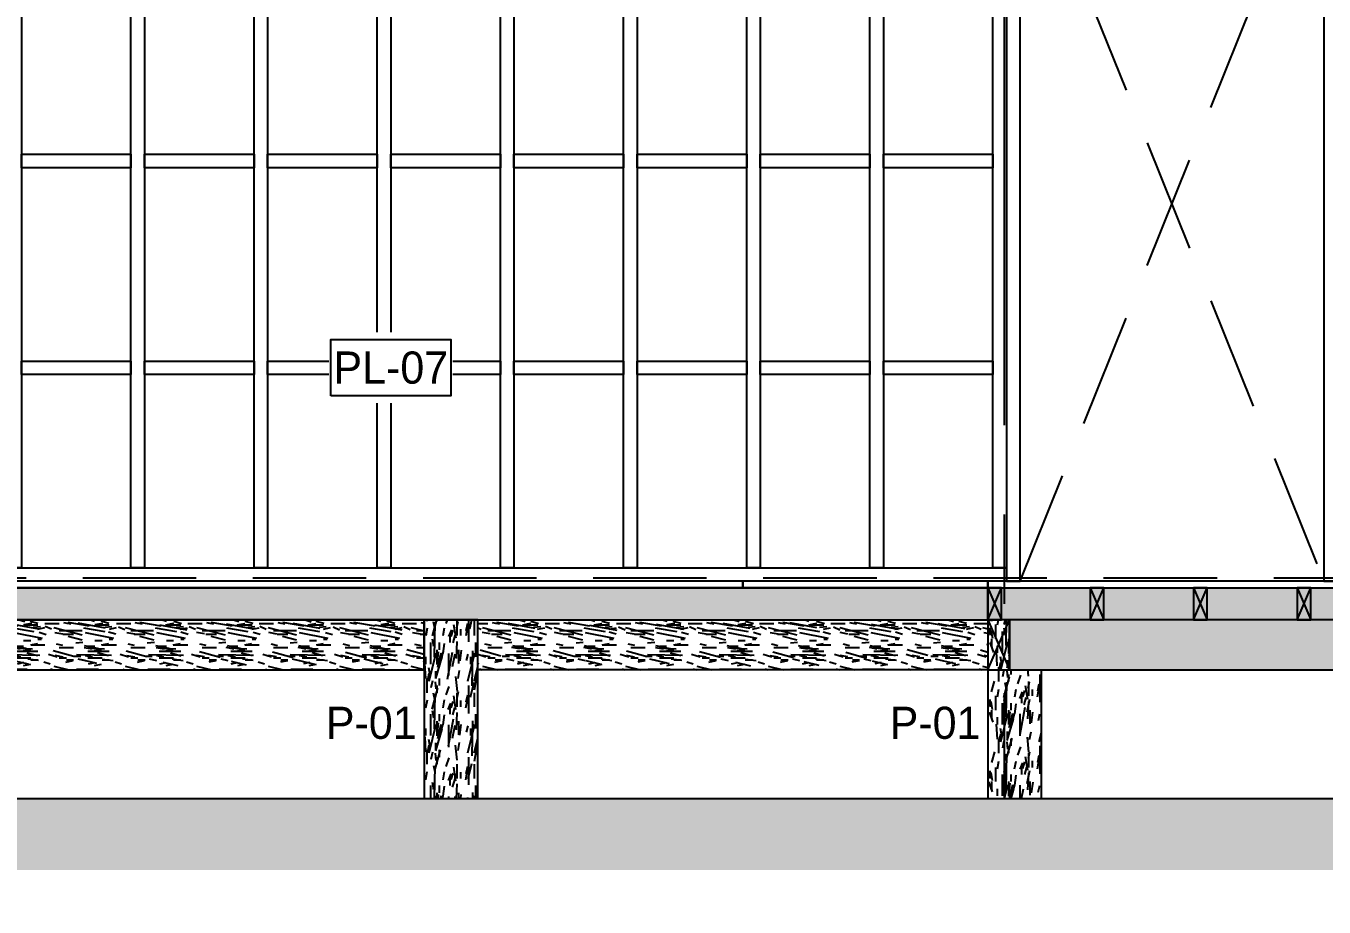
# Model space of a CAD drawing. Header units: millimetres. Extents: x 19438 to 19711, y 4351 to 4752.
# Drawn here: x 19474.129 to 19477.763, y 4488.792 to 4491.257 of the extents above; entities that cross this region are included whole.
import ezdxf

# ---------------------------------------------------------------- set-up
doc = ezdxf.new("R2010")
doc.units = ezdxf.units.MM
doc.set_wipeout_variables(frame=1)
doc.linetypes.add('CENTER', pattern=[2, 1.25, -0.25, 0.25, -0.25])
doc.linetypes.add('HIDDEN2', pattern=[4.7625, 3.175, -1.5875])
for name, color, linetype in [('cotas', 1, 'Continuous'), ('cotas @ 500', 1, 'Continuous'), ('EJES', 2, 'CENTER'), ('NIVELES', 2, 'Continuous'), ('PANELES PARED', 2, 'Continuous'), ('PILOTES', 2, 'Continuous'), ('PROYECCION PANEL', 6, 'Continuous'), ('TEXTO', 2, 'Continuous'), ('TEXTO @ 0.5', 2, 'Continuous'), ('VIGAS DE PISO', 2, 'Continuous')]:
    doc.layers.add(name, color=color, linetype=linetype)
doc.styles.add('century gothic', font='GOTHIC.TTF')
doc.dimstyles.new('ANOTATIVE 100 SMCONSTRUCCIONES', dxfattribs={"dimscale": 0, "dimtxt": 0.18, "dimasz": 0.15, "dimexe": 0.18, "dimexo": 0.09, "dimgap": 0.1, "dimtad": 1, "dimzin": 0, "dimdsep": 46, "dimtxsty": 'century gothic', "dimblk1": 'FLECHA1', "dimblk2": 'FLECHA1', "dimsah": 1, "dimcen": 0.18, "dimdle": 0.075, "dimclrd": 1, "dimclre": 1, "dimclrt": 2, "dimaunit": 1, "dimadec": 0, "dimazin": 0, "dimtfac": 0.75, "dimtix": 1, "dimtmove": 2, "dimatfit": 3, "dimfxl": 0.09, "dimtvp": 1.5, "dimtfill": 1, "dimtolj": 1, "dimtzin": 0, "dimarcsym": 0})
pattern_1 = [(0, (0.142, -14.87515), (0, 0.2), [0.04, -0.16]), (8.9726, (0.144, -14.983153), (1.200000005876, 0.199999525118), [0.0384708, -3.8086058]), (5.7105, (0.142, -14.971153), (1.800000034755, 0.19999710144), [0.0401996, -1.9697752]), (344.5779, (0.142, -14.9111526), (2.1999999038893, -0.5999974677634), [0.0601664, -5.9564754]), (353.6599, (0.146, -14.845153), (0.200000063208, 4.086e-07), [0.0362216, -1.7748552]), (345.0686, (0.152, -14.959153), (0.799999998317, -0.199999673879), [0.0310484, -3.0737864]), (348.6901, (0.082, -14.843153), (0.2000000583, 7.413e-08), [0.0815844, -0.9382194]), (5.7105, (0.144, -15.001153), (1.800000034755, 0.19999710144), [0.0200998, -1.989875]), (0, (0.142, -14.91715), (0, 0.2), [0.02, -0.18]), (0, (0.102, -14.89315), (0, 0.2), [0.06, -0.14]), (11.3099, (0.142, -14.863153), (0.79999995433, 0.19999948721), [0.020396, -0.9994078]), (2.7263, (0.122, -14.937153), (4.0000000589947, 0.1999992035454), [0.0420476, -4.1627116]), (352.4054, (0.132, -14.943153), (1.599999971597, -0.19999873671), [0.0302654, -2.9962834]), (0, (0.122, -15.01915), (0, 0.2), [0.04, -0.16]), (358.8309, (0.102, -15.0291526), (0.2000000366479, 1.5360345e-07), [0.0980204, -9.70402]), (0, (0.102, -14.87915), (0, 0.2), [0.02, -0.18]), (0, (0.122, -14.86315), (0, 0.2), [0.02, -0.18]), (0, (0.032, -14.84515), (0, 0.2), [0.03, -0.17]), (350.5377, (0.086, -14.835153), (0.200000015444, 7.752e-08), [0.0608276, -1.1557248]), (0, (0.022, -14.83515), (0, 0.2), [0.04, -0.16]), (0, (0, -15.01515), (0, 0.2), [0.022, -0.178]), (0, (0.102, -15.00515), (0, 0.2), [0.02, -0.18]), (0, (0, -14.99915), (0, 0.2), [0.042, -0.158]), (5.4403, (0.102, -14.987153), (1.9999999402303, 0.199998956714), [0.04219, -4.1768144]), (0, (0.104, -14.97115), (0, 0.2), [0.038, -0.162]), (0, (0, -14.96715), (0, 0.2), [0.022, -0.178]), (358.8309, (0.024, -14.9351526), (0.2000000366479, 1.5360345e-07), [0.0980204, -9.70402]), (0, (0.042, -14.91715), (0, 0.2), [0.02, -0.18]), (0, (0.022, -14.91115), (0, 0.2), [0.02, -0.18]), (0, (0.102, -14.91115), (0, 0.2), [0.04, -0.16]), (0, (0.062, -14.90715), (0, 0.2), [0.02, -0.18]), (0, (0.022, -14.88315), (0, 0.2), [0.04, -0.16]), (19.6538, (0.076, -14.967153), (2.200000050424, 0.79999891494), [0.0297322, -2.9434812]), (11.3099, (0.042, -14.911153), (0.79999995433, 0.19999948721), [0.020396, -0.9994078]), (11.3099, (0.122, -14.921153), (0.79999995433, 0.19999948721), [0.020396, -0.9994078]), (5.7105, (0.062, -14.845153), (1.800000034755, 0.19999710144), [0.0200998, -1.989875]), (349.6952, (0, -14.831153), (1.199999995396, -0.19999893933), [0.0223606, -2.213707]), (348.6901, (0.022, -15.015153), (0.2000000583, 7.413e-08), [0.020396, -0.9994078]), (90, (0.042, -15.01915), (-0.2, 1e-17), [0, -0.2]), (346.6076, (0, -14.907153), (3.400000044994, -0.7999939065965), [0.043174, -4.2742308]), (11.3099, (0.122, -14.879153), (0.79999995433, 0.19999948721), [0.020396, -0.9994078]), (10.3048, (0.122, -15.005153), (0.999999957606, 0.199999208868), [0.0223606, -2.213707]), (348.6901, (0.062, -14.917153), (0.2000000583, 7.413e-08), [0.020396, -0.9994078]), (348.6901, (0.082, -14.907153), (0.2000000583, 7.413e-08), [0.020396, -0.9994078]), (341.5651, (0, -14.92715), (0.19999995825, 2.3367e-07), [0.0252982, -0.6071572]), (345.9638, (0.022, -14.859153), (0.19999992115, 2.4875e-07), [0.0824622, -0.7421588]), (343.3008, (0.062, -14.845153), (1.399999991533, -0.39999874641), [0.0626418, -2.025419]), (0, (0.062, -14.83515), (0, 0.2), [0.024, -0.176]), (345.9638, (0.042, -14.999153), (0.19999992115, 2.4875e-07), [0.0824622, -0.7421588]), (345.9638, (0.022, -14.985153), (0.19999992115, 2.4875e-07), [0.0824622, -0.7421588]), (345.9638, (0.022, -14.967153), (0.19999992115, 2.4875e-07), [0.0824622, -0.7421588]), (349.6952, (0, -14.879153), (1.199999995396, -0.19999893933), [0.0223606, -2.213707]), (345.9638, (0.062, -14.883153), (0.19999992115, 2.4875e-07), [0.041231, -0.78339]), (349.6952, (0, -14.943153), (1.199999995396, -0.19999893933), [0.0223606, -2.213707]), (357.6141, (0.104, -14.957153), (0.199999989185, 2.452822e-07), [0.0480416, -4.756123]), (349.6952, (0.082, -14.921153), (1.199999995396, -0.19999893933), [0.0223606, -2.213707]), (12.5288, (0.104, -14.925153), (0.800000095695, 0.199999860747), [0.018439, -1.8254698]), (349.5626, (0, -14.9531526), (2.199999936494, -0.3999970687047), [0.0772788, -7.650591]), (351.8699, (0.076, -14.967153), (0.199999892184, -4.835e-08), [0.0282842, -1.3859292]), (4.7636, (0.022, -14.947153), (2.199999989955, 0.199998289923), [0.0481664, -2.3601524]), (0, (0.07, -14.94315), (0, 0.2), [0.062, -0.138]), (344.7449, (0, -14.853153), (0.799999942428, -0.199999664289), [0.0228036, -2.2575472]), (350.5377, (0.042, -15.019153), (0.200000015444, 7.752e-08), [0.0608276, -1.1557248]), (340.0169, (0, -14.977153), (0.599999976081, -0.19999986488), [0.0234094, -2.3175304]), (0, (0.162, -14.85915), (0, 0.2), [0.01, -0.19]), (0, (0.162, -14.94715), (0, 0.2), [0.02, -0.18]), (11.3099, (0.162, -15.019153), (0.79999995433, 0.19999948721), [0.020396, -0.9994078]), (0, (0.164, -14.99915), (0, 0.2), [0.036, -0.164]), (343.3008, (0.162, -14.893153), (1.399999991533, -0.39999874641), [0.0208806, -2.0671802]), (348.0207, (0.164, -14.9351526), (3.7999999222511, -0.8002195416064), [0.0368014, -6.7101288]), (90, (0.162, -15.01915), (-0.2, 1e-17), [0, -0.2]), (0, (0.182, -15.01515), (0, 0.2), [0.018, -0.182]), (0, (0.182, -14.97715), (0, 0.2), [0.018, -0.182]), (0, (0.182, -14.96715), (0, 0.2), [0.018, -0.182]), (336.0376, (0.182, -14.899153), (1.400000005486, -0.599997330343), [0.0196978, -1.9500724]), (348.5163, (0.182, -14.8751526), (0.99999999677376, -0.2000310941214), [0.0183676, -13.043105]), (341.5651, (0.182, -14.94715), (0.19999995825, 2.3367e-07), [0.0189736, -0.6134816]), (347.4712, (0.182, -14.849153), (1.000000064082, -0.19999992061), [0.018439, -1.8254698])]

# ---------------------------------------------------------------- blocks, each defined once
blk = doc.blocks.new('FLECHA1')
at = {"color": 4}
blk.add_line((-0.246176, -0.248081), (0.248081, 0.25), dxfattribs=at)
at = {"color": 1}
blk.add_line((-1, 0), (0.496162, 0), dxfattribs=at)
blk = doc.blocks.new('*D405')
at = {"layer": 'cotas', "color": 1, "lineweight": -2, "transparency": 16777216}
for p, q in [((19614.326, 4625.8448), (19614.326, 4700.8448)), ((19570.9836, 4550.8448), (19524.326, 4550.8448)), ((19614.326, 4548.4298), (19614.326, 4550.8448)), ((19570.5339, 4548.4298), (19524.326, 4548.4298)), ((19614.326, 4473.4298), (19614.326, 4398.4298))]:
    blk.add_line(p, q, dxfattribs=at)
at = {"layer": 'Defpoints', "color": 0, "transparency": 16777216}
for p in [(19614.326, 4550.8448), (19615.9836, 4550.8448), (19615.5339, 4548.4298)]:
    blk.add_point(p, dxfattribs=at)
at = {"layer": 'cotas', "color": 1, "lineweight": -2, "transparency": 16777216, "xscale": 75, "yscale": 75, "zscale": 75}
for p, rotation in [((19614.326, 4550.8448), 270), ((19614.326, 4548.4298), 90)]:
    blk.add_blockref('FLECHA1', p, dxfattribs=dict(at, rotation=rotation))
at = {"layer": 'cotas', "color": 2, "transparency": 16777216, "insert": (19517.3376, 4549.6373), "char_height": 90, "attachment_point": 5, "rotation": 90, "style": 'century gothic', "bg_fill": 3, "box_fill_scale": 1.1, "bg_fill_color": 256, "bg_fill_true_color": 13158600, "bg_fill_transparency": 0}
blk.add_mtext('\\A1;2.42', dxfattribs=at)
blk = doc.blocks.new('PP17')
at = {"layer": 'PANELES PARED', "color": 8, "linetype": 'HIDDEN2', "ltscale": 0.1}
for p, q in [((19433.3208, 4512.8793), (19432.4708, 4513.0933)), ((19433.3208, 4513.0933), (19432.4708, 4512.8793)), ((19432.4708, 4512.8413), (19433.3208, 4510.7313)), ((19432.4708, 4510.7313), (19433.3208, 4512.8413))]:
    blk.add_line(p, q, dxfattribs=at)
at = {"layer": 'PANELES PARED'}
for points in [[(19432.4328, 4513.1313), (19432.4328, 4513.0933), (19433.3588, 4513.0933), (19433.3588, 4513.1313)], [(19432.4708, 4513.0933), (19432.4328, 4513.0933), (19432.4328, 4510.7313), (19432.4708, 4510.7313)], [(19433.3588, 4513.0933), (19433.3208, 4513.0933), (19433.3208, 4510.7313), (19433.3588, 4510.7313)], [(19432.4708, 4512.8793), (19432.4708, 4512.8413), (19433.3208, 4512.8413), (19433.3208, 4512.8793)]]:
    blk.add_lwpolyline(points, close=True, dxfattribs=at)
blk = doc.blocks.new('P01')
h = blk.add_hatch()
h.set_pattern_fill('MADERA_03', color=250, scale=0.2, angle=90, pattern_type=2)
h.set_pattern_definition([(90, (-0.156, 0.142), (-0.2, 1e-17), [0.04, -0.16]), (98.9726, (-0.048, 0.144), (-0.199999525118, 1.200000005876), [0.0384708, -3.8086058]), (95.7105, (-0.06, 0.142), (-0.19999710144, 1.800000034755), [0.0401996, -1.9697752]), (74.5779, (-0.12, 0.142), (0.5999974677634, 2.1999999038893), [0.0601664, -5.9564754]), (83.6599, (-0.186, 0.146), (-4.086e-07, 0.200000063208), [0.0362216, -1.7748552]), (75.0686, (-0.072, 0.152), (0.199999673879, 0.799999998317), [0.0310484, -3.0737864]), (78.6901, (-0.188, 0.082), (-7.413e-08, 0.2000000583), [0.0815844, -0.9382194]), (95.7105, (-0.03, 0.144), (-0.19999710144, 1.800000034755), [0.0200998, -1.989875]), (90, (-0.114, 0.142), (-0.2, 1e-17), [0.02, -0.18]), (90, (-0.138, 0.102), (-0.2, 1e-17), [0.06, -0.14]), (101.3099, (-0.168, 0.142), (-0.19999948721, 0.79999995433), [0.020396, -0.9994078]), (92.7263, (-0.094, 0.122), (-0.1999992035454, 4.0000000589947), [0.0420476, -4.1627116]), (82.4054, (-0.088, 0.132), (0.19999873671, 1.599999971597), [0.0302654, -2.9962834]), (90, (-0.012, 0.122), (-0.2, 1e-17), [0.04, -0.16]), (88.8309, (-0.002, 0.102), (-1.5360345e-07, 0.2000000366479), [0.0980204, -9.70402]), (90, (-0.152, 0.102), (-0.2, 1e-17), [0.02, -0.18]), (90, (-0.168, 0.122), (-0.2, 1e-17), [0.02, -0.18]), (90, (-0.186, 0.032), (-0.2, 1e-17), [0.03, -0.17]), (80.5377, (-0.196, 0.086), (-7.752e-08, 0.200000015444), [0.0608276, -1.1557248]), (90, (-0.196, 0.022), (-0.2, 1e-17), [0.04, -0.16]), (90, (-0.016, 1e-18), (-0.2, 1e-17), [0.022, -0.178]), (90, (-0.026, 0.102), (-0.2, 1e-17), [0.02, -0.18]), (90, (-0.032, 2e-18), (-0.2, 1e-17), [0.042, -0.158]), (95.4403, (-0.044, 0.102), (-0.199998956714, 1.9999999402303), [0.04219, -4.1768144]), (90, (-0.06, 0.104), (-0.2, 1e-17), [0.038, -0.162]), (90, (-0.064, 4e-18), (-0.2, 1e-17), [0.022, -0.178]), (88.8309, (-0.096, 0.024), (-1.5360345e-07, 0.2000000366479), [0.0980204, -9.70402]), (90, (-0.114, 0.042), (-0.2, 1e-17), [0.02, -0.18]), (90, (-0.12, 0.022), (-0.2, 1e-17), [0.02, -0.18]), (90, (-0.12, 0.102), (-0.2, 1e-17), [0.04, -0.16]), (90, (-0.124, 0.062), (-0.2, 1e-17), [0.02, -0.18]), (90, (-0.148, 0.022), (-0.2, 1e-17), [0.04, -0.16]), (109.6538, (-0.064, 0.076), (-0.79999891494, 2.200000050424), [0.0297322, -2.9434812]), (101.3099, (-0.12, 0.042), (-0.19999948721, 0.79999995433), [0.020396, -0.9994078]), (101.3099, (-0.11, 0.122), (-0.19999948721, 0.79999995433), [0.020396, -0.9994078]), (95.7105, (-0.186, 0.062), (-0.19999710144, 1.800000034755), [0.0200998, -1.989875]), (79.6952, (-0.2, 1e-17), (0.19999893933, 1.199999995396), [0.0223606, -2.213707]), (78.6901, (-0.016, 0.022), (-7.413e-08, 0.2000000583), [0.020396, -0.9994078]), (180, (-0.012, 0.042), (-2e-17, -0.2), [0, -0.2]), (76.6076, (-0.124, 8e-18), (0.7999939065965, 3.400000044994), [0.043174, -4.2742308]), (101.3099, (-0.152, 0.122), (-0.19999948721, 0.79999995433), [0.020396, -0.9994078]), (100.3048, (-0.026, 0.122), (-0.199999208868, 0.999999957606), [0.0223606, -2.213707]), (78.6901, (-0.114, 0.062), (-7.413e-08, 0.2000000583), [0.020396, -0.9994078]), (78.6901, (-0.124, 0.082), (-7.413e-08, 0.2000000583), [0.020396, -0.9994078]), (71.5651, (-0.104, 6e-18), (-2.3367e-07, 0.19999995825), [0.0252982, -0.6071572]), (75.9638, (-0.172, 0.022), (-2.4875e-07, 0.19999992115), [0.0824622, -0.7421588]), (73.3008, (-0.186, 0.062), (0.39999874641, 1.399999991533), [0.0626418, -2.025419]), (90, (-0.196, 0.062), (-0.2, 1e-17), [0.024, -0.176]), (75.9638, (-0.032, 0.042), (-2.4875e-07, 0.19999992115), [0.0824622, -0.7421588]), (75.9638, (-0.046, 0.022), (-2.4875e-07, 0.19999992115), [0.0824622, -0.7421588]), (75.9638, (-0.064, 0.022), (-2.4875e-07, 0.19999992115), [0.0824622, -0.7421588]), (79.6952, (-0.152, 9e-18), (0.19999893933, 1.199999995396), [0.0223606, -2.213707]), (75.9638, (-0.148, 0.062), (-2.4875e-07, 0.19999992115), [0.041231, -0.78339]), (79.6952, (-0.088, 5e-18), (0.19999893933, 1.199999995396), [0.0223606, -2.213707]), (87.6141, (-0.074, 0.104), (-2.452822e-07, 0.199999989185), [0.0480416, -4.756123]), (79.6952, (-0.11, 0.082), (0.19999893933, 1.199999995396), [0.0223606, -2.213707]), (102.5288, (-0.106, 0.104), (-0.199999860747, 0.800000095695), [0.018439, -1.8254698]), (79.5626, (-0.078, 5e-18), (0.3999970687047, 2.199999936494), [0.0772788, -7.650591]), (81.8699, (-0.064, 0.076), (4.835e-08, 0.199999892184), [0.0282842, -1.3859292]), (94.7636, (-0.084, 0.022), (-0.199998289923, 2.199999989955), [0.0481664, -2.3601524]), (90, (-0.088, 0.07), (-0.2, 1e-17), [0.062, -0.138]), (74.7449, (-0.178, 1e-17), (0.199999664289, 0.799999942428), [0.0228036, -2.2575472]), (80.5377, (-0.012, 0.042), (-7.752e-08, 0.200000015444), [0.0608276, -1.1557248]), (70.0169, (-0.054, 3e-18), (0.19999986488, 0.599999976081), [0.0234094, -2.3175304]), (90, (-0.172, 0.162), (-0.2, 1e-17), [0.01, -0.19]), (90, (-0.084, 0.162), (-0.2, 1e-17), [0.02, -0.18]), (101.3099, (-0.012, 0.162), (-0.19999948721, 0.79999995433), [0.020396, -0.9994078]), (90, (-0.032, 0.164), (-0.2, 1e-17), [0.036, -0.164]), (73.3008, (-0.138, 0.162), (0.39999874641, 1.399999991533), [0.0208806, -2.0671802]), (78.0207, (-0.096, 0.164), (0.8002195416064, 3.7999999222511), [0.0368014, -6.7101288]), (180, (-0.012, 0.162), (-2e-17, -0.2), [0, -0.2]), (90, (-0.016, 0.182), (-0.2, 1e-17), [0.018, -0.182]), (90, (-0.054, 0.182), (-0.2, 1e-17), [0.018, -0.182]), (90, (-0.064, 0.182), (-0.2, 1e-17), [0.018, -0.182]), (66.0376, (-0.132, 0.182), (0.599997330343, 1.400000005486), [0.0196978, -1.9500724]), (78.5163, (-0.156, 0.182), (0.2000310941214, 0.99999999677376), [0.0183676, -13.043105]), (71.5651, (-0.084, 0.182), (-2.3367e-07, 0.19999995825), [0.0189736, -0.6134816]), (77.4712, (-0.182, 0.182), (0.19999992061, 1.000000064082), [0.018439, -1.8254698])])
h.paths.add_polyline_path([(19444.003, 4504.1263), (19444.153, 4504.1263), (19444.153, 4504.6263), (19444.003, 4504.6263)])
blk.add_lwpolyline([(19444.003, 4504.1263), (19444.153, 4504.1263), (19444.153, 4504.6263), (19444.003, 4504.6263)], close=True)
blk = doc.blocks.new('PP7')
at = {"layer": 'PANELES PARED'}
for points in [[(19430.0932, 4526.2975), (19430.0932, 4526.3355), (19426.915, 4526.3355), (19426.915, 4526.2975)], [(19426.915, 4523.9735), (19426.953, 4523.9735), (19426.953, 4526.2975), (19426.915, 4526.2975)], [(19427.2597, 4523.9735), (19427.2977, 4523.9735), (19427.2977, 4526.2975), (19427.2597, 4526.2975)], [(19427.6044, 4523.9735), (19427.6424, 4523.9735), (19427.6424, 4526.2975), (19427.6044, 4526.2975)], [(19427.9491, 4523.9735), (19427.9871, 4523.9735), (19427.9871, 4526.2975), (19427.9491, 4526.2975)], [(19428.2938, 4523.9735), (19428.3318, 4523.9735), (19428.3318, 4526.2975), (19428.2938, 4526.2975)], [(19428.6385, 4523.9735), (19428.6765, 4523.9735), (19428.6765, 4526.2975), (19428.6385, 4526.2975)], [(19428.9832, 4523.9735), (19429.0212, 4523.9735), (19429.0212, 4526.2975), (19428.9832, 4526.2975)], [(19429.3279, 4523.9735), (19429.3659, 4523.9735), (19429.3659, 4526.2975), (19429.3279, 4526.2975)], [(19429.6725, 4523.9735), (19429.7105, 4523.9735), (19429.7105, 4526.2975), (19429.6725, 4526.2975)], [(19430.0172, 4523.9735), (19430.0552, 4523.9735), (19430.0552, 4526.2975), (19430.0172, 4526.2975)], [(19430.0552, 4523.9735), (19430.0932, 4523.9735), (19430.0932, 4526.2975), (19430.0552, 4526.2975)], [(19427.2597, 4525.6948), (19427.2597, 4525.7328), (19426.953, 4525.7328), (19426.953, 4525.6948)], [(19427.6044, 4525.6948), (19427.6044, 4525.7328), (19427.2977, 4525.7328), (19427.2977, 4525.6948)], [(19427.9491, 4525.6948), (19427.9491, 4525.7328), (19427.6424, 4525.7328), (19427.6424, 4525.6948)], [(19428.2938, 4525.6948), (19428.2938, 4525.7328), (19427.9871, 4525.7328), (19427.9871, 4525.6948)], [(19428.6385, 4525.6948), (19428.6385, 4525.7328), (19428.3318, 4525.7328), (19428.3318, 4525.6948)], [(19428.9832, 4525.6948), (19428.9832, 4525.7328), (19428.6765, 4525.7328), (19428.6765, 4525.6948)], [(19429.3279, 4525.6948), (19429.3279, 4525.7328), (19429.0212, 4525.7328), (19429.0212, 4525.6948)], [(19429.6725, 4525.6948), (19429.6725, 4525.7328), (19429.3659, 4525.7328), (19429.3659, 4525.6948)], [(19430.0172, 4525.6948), (19430.0172, 4525.7328), (19429.7105, 4525.7328), (19429.7105, 4525.6948)], [(19427.2597, 4525.0921), (19427.2597, 4525.1301), (19426.953, 4525.1301), (19426.953, 4525.0921)], [(19427.6044, 4525.0921), (19427.6044, 4525.1301), (19427.2977, 4525.1301), (19427.2977, 4525.0921)], [(19427.9491, 4525.0921), (19427.9491, 4525.1301), (19427.6424, 4525.1301), (19427.6424, 4525.0921)], [(19428.2938, 4525.0921), (19428.2938, 4525.1301), (19427.9871, 4525.1301), (19427.9871, 4525.0921)], [(19428.6385, 4525.0921), (19428.6385, 4525.1301), (19428.3318, 4525.1301), (19428.3318, 4525.0921)], [(19428.9832, 4525.0921), (19428.9832, 4525.1301), (19428.6765, 4525.1301), (19428.6765, 4525.0921)], [(19429.3279, 4525.0921), (19429.3279, 4525.1301), (19429.0212, 4525.1301), (19429.0212, 4525.0921)], [(19429.6725, 4525.0921), (19429.6725, 4525.1301), (19429.3659, 4525.1301), (19429.3659, 4525.0921)], [(19430.0172, 4525.0921), (19430.0172, 4525.1301), (19429.7105, 4525.1301), (19429.7105, 4525.0921)], [(19427.2597, 4524.5138), (19427.2597, 4524.5518), (19426.953, 4524.5518), (19426.953, 4524.5138)], [(19427.6044, 4524.5138), (19427.6044, 4524.5518), (19427.2977, 4524.5518), (19427.2977, 4524.5138)], [(19427.9491, 4524.5138), (19427.9491, 4524.5518), (19427.6424, 4524.5518), (19427.6424, 4524.5138)], [(19428.2938, 4524.5138), (19428.2938, 4524.5518), (19427.9871, 4524.5518), (19427.9871, 4524.5138)], [(19428.6385, 4524.5138), (19428.6385, 4524.5518), (19428.3318, 4524.5518), (19428.3318, 4524.5138)], [(19428.9832, 4524.5138), (19428.9832, 4524.5518), (19428.6765, 4524.5518), (19428.6765, 4524.5138)], [(19429.3279, 4524.5138), (19429.3279, 4524.5518), (19429.0212, 4524.5518), (19429.0212, 4524.5138)], [(19429.6725, 4524.5138), (19429.6725, 4524.5518), (19429.3659, 4524.5518), (19429.3659, 4524.5138)], [(19430.0172, 4524.5138), (19430.0172, 4524.5518), (19429.7105, 4524.5518), (19429.7105, 4524.5138)], [(19430.0932, 4523.9355), (19430.0932, 4523.9735), (19426.915, 4523.9735), (19426.915, 4523.9355)]]:
    blk.add_lwpolyline(points, close=True, dxfattribs=at)
blk = doc.blocks.new('*U570')
at = {"layer": 'cotas @ 500'}
dim = blk.add_linear_dim(base=(19614.3260382735, 4550.8448237801), p1=(19615.5338597089, 4548.4298237801), p2=(19615.9836080801, 4550.8448237801), angle=90, dimstyle='ANOTATIVE 100 SMCONSTRUCCIONES', override={"dimscale": 500, "dimtix": 1, "dimtofl": 1, "dimtmove": 1, "dimatfit": 1}, dxfattribs=at)
dim.commit()
dim.dimension.update_dxf_attribs({"geometry": '*D405', "text_midpoint": (19517.3375950376, 4549.6373237801)})

msp = doc.modelspace()

# ---------------------------------------------------------------- block references
at = {"layer": 'cotas'}
msp.add_blockref('*U570', (0, 0), dxfattribs=at)

# ---------------------------------------------------------------- next in the draw order: hatches: boundary and pattern name
h = msp.add_hatch()
h.set_pattern_fill('MADERA_03', color=250, scale=0.2, pattern_type=2)
h.set_pattern_definition(pattern_1)
h.paths.add_polyline_path([(19473.6958, 4489.5951), (19476.822, 4489.5951), (19476.822, 4489.6851), (19473.6958, 4489.6851)])
h = msp.add_hatch()
h.set_pattern_fill('MADERA_03', color=250, scale=0.2, pattern_type=2)
h.set_pattern_definition(pattern_1)
h.paths.add_polyline_path([(19473.8458, 4489.5951), (19473.8458, 4489.4551), (19475.2439, 4489.4551), (19475.2439, 4489.5951)])
h = msp.add_hatch()
h.set_pattern_fill('MADERA_03', color=250, scale=0.2, angle=90, pattern_type=2)
h.set_pattern_definition([(90, (-0.156, -14.88915), (-0.2, 1e-17), [0.04, -0.16]), (98.9726, (-0.048, -14.887153), (-0.199999525118, 1.200000005876), [0.0384708, -3.8086058]), (95.7105, (-0.06, -14.889153), (-0.19999710144, 1.800000034755), [0.0401996, -1.9697752]), (74.5779, (-0.12, -14.8891526), (0.5999974677634, 2.1999999038893), [0.0601664, -5.9564754]), (83.6599, (-0.186, -14.885153), (-4.086e-07, 0.200000063208), [0.0362216, -1.7748552]), (75.0686, (-0.072, -14.879153), (0.199999673879, 0.799999998317), [0.0310484, -3.0737864]), (78.6901, (-0.188, -14.949153), (-7.413e-08, 0.2000000583), [0.0815844, -0.9382194]), (95.7105, (-0.03, -14.887153), (-0.19999710144, 1.800000034755), [0.0200998, -1.989875]), (90, (-0.114, -14.88915), (-0.2, 1e-17), [0.02, -0.18]), (90, (-0.138, -14.92915), (-0.2, 1e-17), [0.06, -0.14]), (101.3099, (-0.168, -14.889153), (-0.19999948721, 0.79999995433), [0.020396, -0.9994078]), (92.7263, (-0.094, -14.909153), (-0.1999992035454, 4.0000000589947), [0.0420476, -4.1627116]), (82.4054, (-0.088, -14.899153), (0.19999873671, 1.599999971597), [0.0302654, -2.9962834]), (90, (-0.012, -14.90915), (-0.2, 1e-17), [0.04, -0.16]), (88.8309, (-0.002, -14.9291526), (-1.5360345e-07, 0.2000000366479), [0.0980204, -9.70402]), (90, (-0.152, -14.92915), (-0.2, 1e-17), [0.02, -0.18]), (90, (-0.168, -14.90915), (-0.2, 1e-17), [0.02, -0.18]), (90, (-0.186, -14.99915), (-0.2, 1e-17), [0.03, -0.17]), (80.5377, (-0.196, -14.945153), (-7.752e-08, 0.200000015444), [0.0608276, -1.1557248]), (90, (-0.196, -15.00915), (-0.2, 1e-17), [0.04, -0.16]), (90, (-0.016, -15.03115), (-0.2, 1e-17), [0.022, -0.178]), (90, (-0.026, -14.92915), (-0.2, 1e-17), [0.02, -0.18]), (90, (-0.032, -15.03115), (-0.2, 1e-17), [0.042, -0.158]), (95.4403, (-0.044, -14.929153), (-0.199998956714, 1.9999999402303), [0.04219, -4.1768144]), (90, (-0.06, -14.92715), (-0.2, 1e-17), [0.038, -0.162]), (90, (-0.064, -15.03115), (-0.2, 1e-17), [0.022, -0.178]), (88.8309, (-0.096, -15.0071526), (-1.5360345e-07, 0.2000000366479), [0.0980204, -9.70402]), (90, (-0.114, -14.98915), (-0.2, 1e-17), [0.02, -0.18]), (90, (-0.12, -15.00915), (-0.2, 1e-17), [0.02, -0.18]), (90, (-0.12, -14.92915), (-0.2, 1e-17), [0.04, -0.16]), (90, (-0.124, -14.96915), (-0.2, 1e-17), [0.02, -0.18]), (90, (-0.148, -15.00915), (-0.2, 1e-17), [0.04, -0.16]), (109.6538, (-0.064, -14.955153), (-0.79999891494, 2.200000050424), [0.0297322, -2.9434812]), (101.3099, (-0.12, -14.989153), (-0.19999948721, 0.79999995433), [0.020396, -0.9994078]), (101.3099, (-0.11, -14.909153), (-0.19999948721, 0.79999995433), [0.020396, -0.9994078]), (95.7105, (-0.186, -14.969153), (-0.19999710144, 1.800000034755), [0.0200998, -1.989875]), (79.6952, (-0.2, -15.031153), (0.19999893933, 1.199999995396), [0.0223606, -2.213707]), (78.6901, (-0.016, -15.009153), (-7.413e-08, 0.2000000583), [0.020396, -0.9994078]), (180, (-0.012, -14.98915), (-2e-17, -0.2), [0, -0.2]), (76.6076, (-0.124, -15.031153), (0.7999939065965, 3.400000044994), [0.043174, -4.2742308]), (101.3099, (-0.152, -14.909153), (-0.19999948721, 0.79999995433), [0.020396, -0.9994078]), (100.3048, (-0.026, -14.909153), (-0.199999208868, 0.999999957606), [0.0223606, -2.213707]), (78.6901, (-0.114, -14.969153), (-7.413e-08, 0.2000000583), [0.020396, -0.9994078]), (78.6901, (-0.124, -14.949153), (-7.413e-08, 0.2000000583), [0.020396, -0.9994078]), (71.5651, (-0.104, -15.03115), (-2.3367e-07, 0.19999995825), [0.0252982, -0.6071572]), (75.9638, (-0.172, -15.009153), (-2.4875e-07, 0.19999992115), [0.0824622, -0.7421588]), (73.3008, (-0.186, -14.969153), (0.39999874641, 1.399999991533), [0.0626418, -2.025419]), (90, (-0.196, -14.96915), (-0.2, 1e-17), [0.024, -0.176]), (75.9638, (-0.032, -14.989153), (-2.4875e-07, 0.19999992115), [0.0824622, -0.7421588]), (75.9638, (-0.046, -15.009153), (-2.4875e-07, 0.19999992115), [0.0824622, -0.7421588]), (75.9638, (-0.064, -15.009153), (-2.4875e-07, 0.19999992115), [0.0824622, -0.7421588]), (79.6952, (-0.152, -15.031153), (0.19999893933, 1.199999995396), [0.0223606, -2.213707]), (75.9638, (-0.148, -14.969153), (-2.4875e-07, 0.19999992115), [0.041231, -0.78339]), (79.6952, (-0.088, -15.031153), (0.19999893933, 1.199999995396), [0.0223606, -2.213707]), (87.6141, (-0.074, -14.927153), (-2.452822e-07, 0.199999989185), [0.0480416, -4.756123]), (79.6952, (-0.11, -14.949153), (0.19999893933, 1.199999995396), [0.0223606, -2.213707]), (102.5288, (-0.106, -14.927153), (-0.199999860747, 0.800000095695), [0.018439, -1.8254698]), (79.5626, (-0.078, -15.0311526), (0.3999970687047, 2.199999936494), [0.0772788, -7.650591]), (81.8699, (-0.064, -14.955153), (4.835e-08, 0.199999892184), [0.0282842, -1.3859292]), (94.7636, (-0.084, -15.009153), (-0.199998289923, 2.199999989955), [0.0481664, -2.3601524]), (90, (-0.088, -14.96115), (-0.2, 1e-17), [0.062, -0.138]), (74.7449, (-0.178, -15.031153), (0.199999664289, 0.799999942428), [0.0228036, -2.2575472]), (80.5377, (-0.012, -14.989153), (-7.752e-08, 0.200000015444), [0.0608276, -1.1557248]), (70.0169, (-0.054, -15.031153), (0.19999986488, 0.599999976081), [0.0234094, -2.3175304]), (90, (-0.172, -14.86915), (-0.2, 1e-17), [0.01, -0.19]), (90, (-0.084, -14.86915), (-0.2, 1e-17), [0.02, -0.18]), (101.3099, (-0.012, -14.869153), (-0.19999948721, 0.79999995433), [0.020396, -0.9994078]), (90, (-0.032, -14.86715), (-0.2, 1e-17), [0.036, -0.164]), (73.3008, (-0.138, -14.869153), (0.39999874641, 1.399999991533), [0.0208806, -2.0671802]), (78.0207, (-0.096, -14.8671526), (0.8002195416064, 3.7999999222511), [0.0368014, -6.7101288]), (180, (-0.012, -14.86915), (-2e-17, -0.2), [0, -0.2]), (90, (-0.016, -14.84915), (-0.2, 1e-17), [0.018, -0.182]), (90, (-0.054, -14.84915), (-0.2, 1e-17), [0.018, -0.182]), (90, (-0.064, -14.84915), (-0.2, 1e-17), [0.018, -0.182]), (66.0376, (-0.132, -14.849153), (0.599997330343, 1.400000005486), [0.0196978, -1.9500724]), (78.5163, (-0.156, -14.8491526), (0.2000310941214, 0.99999999677376), [0.0183676, -13.043105]), (71.5651, (-0.084, -14.84915), (-2.3367e-07, 0.19999995825), [0.0189736, -0.6134816]), (77.4712, (-0.182, -14.849153), (0.19999992061, 1.000000064082), [0.018439, -1.8254698])])
h.paths.add_polyline_path([(19475.2439, 4489.0951), (19475.3939, 4489.0951), (19475.3939, 4489.5951), (19475.2439, 4489.5951)])
h = msp.add_hatch()
h.set_pattern_fill('MADERA_03', color=250, scale=0.2, pattern_type=2)
h.set_pattern_definition(pattern_1)
h.paths.add_polyline_path([(19476.822, 4489.5951), (19476.822, 4489.4551), (19475.3939, 4489.4551), (19475.3939, 4489.5951)])
h = msp.add_hatch()
h.set_pattern_fill('EARTH', color=8, scale=0.01, angle=45)
h.set_pattern_definition([(45, (29.66276, -15.03115), (7e-18, 0.08980256121), [0.0635, -0.0635]), (45, (29.64592, -15.014315), (7e-18, 0.08980256121), [0.0635, -0.0635]), (45, (29.62908, -14.997477), (7e-18, 0.08980256121), [0.0635, -0.0635]), (135, (29.62908, -14.98625), (-0.08980256121, 7e-18), [0.0635, -0.0635]), (135, (29.64592, -14.969413), (-0.08980256121, 7e-18), [0.0635, -0.0635]), (135, (29.66276, -14.952575), (-0.08980256121, 7e-18), [0.0635, -0.0635])])
h.paths.add_polyline_path([(19484.2307, 4488.8951), (19484.2307, 4489.0951), (19473.4408, 4489.0951), (19473.4408, 4488.8951)])

# ---------------------------------------------------------------- next in the draw order: linework, layer by layer
at = {"color": 5}
msp.add_line((19473.4408, 4489.0951), (19484.2307, 4489.0951), dxfattribs=at)
at = {"color": 1}
for points in [[(19473.6958, 4489.7031), (19473.6958, 4489.6851), (19476.1358, 4489.6851), (19476.1358, 4489.7031)], [(19476.1358, 4489.7031), (19476.1358, 4489.6851), (19476.822, 4489.6851), (19476.822, 4489.7031)], [(19476.822, 4489.7031), (19476.822, 4489.6851), (19479.0957, 4489.6851), (19479.0957, 4489.7031)]]:
    msp.add_lwpolyline(points, close=True, dxfattribs=at)
at = {"layer": 'NIVELES', "color": 1, "linetype": 'HIDDEN2', "ltscale": 0.1}
for p, q in [((19473.3357, 4489.7131), (19485.3357, 4489.7131)), ((19473.3357, 4489.0951), (19485.3357, 4489.0951))]:
    msp.add_line(p, q, dxfattribs=at)
at = {"layer": 'PILOTES'}
msp.add_lwpolyline([(19475.2439, 4489.0951), (19475.3939, 4489.0951), (19475.3939, 4489.5951), (19475.2439, 4489.5951)], close=True, dxfattribs=at)
at = {"layer": 'PROYECCION PANEL', "linetype": 'HIDDEN2', "ltscale": 0.1}
msp.add_lwpolyline([(19473.6958, 4492.1031), (19476.874, 4492.1031), (19476.874, 4489.7031), (19473.6958, 4489.7031)], close=True, dxfattribs=at)
at = {"layer": 'VIGAS DE PISO'}
for p, q in [((19476.822, 4489.6851), (19476.86, 4489.5951)), ((19476.822, 4489.5951), (19476.86, 4489.6851))]:
    msp.add_line(p, q, dxfattribs=at)
for points in [[(19473.6958, 4489.5951), (19476.822, 4489.5951), (19476.822, 4489.6851), (19473.6958, 4489.6851)], [(19476.822, 4489.6851), (19476.822, 4489.5951), (19476.86, 4489.5951), (19476.86, 4489.6851)], [(19473.8458, 4489.5951), (19473.8458, 4489.4551), (19475.2439, 4489.4551), (19475.2439, 4489.5951)], [(19476.822, 4489.5951), (19476.822, 4489.4551), (19475.3939, 4489.4551), (19475.3939, 4489.5951)]]:
    msp.add_lwpolyline(points, close=True, dxfattribs=at)

# ---------------------------------------------------------------- next in the draw order: block references
at = {"xscale": -1}
msp.add_blockref('PP7', (38903.789, -34.2324), dxfattribs=at)
msp.add_blockref('PP17', (44.4412, -21.0281))
at = {"layer": 'PILOTES'}
msp.add_blockref('P01', (32.819, -15.0312), dxfattribs=at)

# ---------------------------------------------------------------- next in the draw order: texts
at = {"layer": 'TEXTO @ 0.5', "color": 2, "char_height": 0.09, "width": 0.238534, "attachment_point": 1, "style": 'century gothic'}
for insert in [(19474.9687, 4489.3521), (19476.5468, 4489.3521)]:
    msp.add_mtext('P-01 ', dxfattribs=dict(at, insert=insert))

# ---------------------------------------------------------------- next in the draw order: texts
at = {"layer": 'TEXTO @ 0.5', "color": 2, "insert": (19475.1505, 4490.3004), "char_height": 0.09, "width": 0.238534, "attachment_point": 5, "style": 'century gothic', "bg_fill": 3, "box_fill_scale": 1.6, "bg_fill_color": 256, "bg_fill_transparency": 0}
msp.add_mtext('PL-07 ', dxfattribs=at)

# ---------------------------------------------------------------- next in the draw order: wipeouts: each hides what was drawn before it
msp.add_wipeout([(19476.882, 4489.5951), (19476.882, 4489.4551), (19478.8507, 4489.4551), (19478.8507, 4489.5951)]).dxf.layer = 'VIGAS DE PISO'

# ---------------------------------------------------------------- next in the draw order: hatches: boundary and pattern name
h = msp.add_hatch()
h.set_pattern_fill('MADERA_03', color=250, scale=0.2, pattern_type=2)
h.set_pattern_definition([(0, (0.142, 0.156), (0, 0.2), [0.04, -0.16]), (8.9726, (0.144, 0.048), (1.200000005876, 0.199999525118), [0.0384708, -3.8086058]), (5.7105, (0.142, 0.06), (1.800000034755, 0.19999710144), [0.0401996, -1.9697752]), (344.5779, (0.142, 0.12), (2.1999999038893, -0.5999974677634), [0.0601664, -5.9564754]), (353.6599, (0.146, 0.186), (0.200000063208, 4.086e-07), [0.0362216, -1.7748552]), (345.0686, (0.152, 0.072), (0.799999998317, -0.199999673879), [0.0310484, -3.0737864]), (348.6901, (0.082, 0.188), (0.2000000583, 7.413e-08), [0.0815844, -0.9382194]), (5.7105, (0.144, 0.03), (1.800000034755, 0.19999710144), [0.0200998, -1.989875]), (0, (0.142, 0.114), (0, 0.2), [0.02, -0.18]), (0, (0.102, 0.138), (0, 0.2), [0.06, -0.14]), (11.3099, (0.142, 0.168), (0.79999995433, 0.19999948721), [0.020396, -0.9994078]), (2.7263, (0.122, 0.094), (4.0000000589947, 0.1999992035454), [0.0420476, -4.1627116]), (352.4054, (0.132, 0.088), (1.599999971597, -0.19999873671), [0.0302654, -2.9962834]), (0, (0.122, 0.012), (0, 0.2), [0.04, -0.16]), (358.8309, (0.102, 0.002), (0.2000000366479, 1.5360345e-07), [0.0980204, -9.70402]), (0, (0.102, 0.152), (0, 0.2), [0.02, -0.18]), (0, (0.122, 0.168), (0, 0.2), [0.02, -0.18]), (0, (0.032, 0.186), (0, 0.2), [0.03, -0.17]), (350.5377, (0.086, 0.196), (0.200000015444, 7.752e-08), [0.0608276, -1.1557248]), (0, (0.022, 0.196), (0, 0.2), [0.04, -0.16]), (0, (0, 0.016), (0, 0.2), [0.022, -0.178]), (0, (0.102, 0.026), (0, 0.2), [0.02, -0.18]), (0, (0, 0.032), (0, 0.2), [0.042, -0.158]), (5.4403, (0.102, 0.044), (1.9999999402303, 0.199998956714), [0.04219, -4.1768144]), (0, (0.104, 0.06), (0, 0.2), [0.038, -0.162]), (0, (0, 0.064), (0, 0.2), [0.022, -0.178]), (358.8309, (0.024, 0.096), (0.2000000366479, 1.5360345e-07), [0.0980204, -9.70402]), (0, (0.042, 0.114), (0, 0.2), [0.02, -0.18]), (0, (0.022, 0.12), (0, 0.2), [0.02, -0.18]), (0, (0.102, 0.12), (0, 0.2), [0.04, -0.16]), (0, (0.062, 0.124), (0, 0.2), [0.02, -0.18]), (0, (0.022, 0.148), (0, 0.2), [0.04, -0.16]), (19.6538, (0.076, 0.064), (2.200000050424, 0.79999891494), [0.0297322, -2.9434812]), (11.3099, (0.042, 0.12), (0.79999995433, 0.19999948721), [0.020396, -0.9994078]), (11.3099, (0.122, 0.11), (0.79999995433, 0.19999948721), [0.020396, -0.9994078]), (5.7105, (0.062, 0.186), (1.800000034755, 0.19999710144), [0.0200998, -1.989875]), (349.6952, (0, 0.2), (1.199999995396, -0.19999893933), [0.0223606, -2.213707]), (348.6901, (0.022, 0.016), (0.2000000583, 7.413e-08), [0.020396, -0.9994078]), (90, (0.042, 0.012), (-0.2, 1e-17), [0, -0.2]), (346.6076, (0, 0.124), (3.400000044994, -0.7999939065965), [0.043174, -4.2742308]), (11.3099, (0.122, 0.152), (0.79999995433, 0.19999948721), [0.020396, -0.9994078]), (10.3048, (0.122, 0.026), (0.999999957606, 0.199999208868), [0.0223606, -2.213707]), (348.6901, (0.062, 0.114), (0.2000000583, 7.413e-08), [0.020396, -0.9994078]), (348.6901, (0.082, 0.124), (0.2000000583, 7.413e-08), [0.020396, -0.9994078]), (341.5651, (0, 0.104), (0.19999995825, 2.3367e-07), [0.0252982, -0.6071572]), (345.9638, (0.022, 0.172), (0.19999992115, 2.4875e-07), [0.0824622, -0.7421588]), (343.3008, (0.062, 0.186), (1.399999991533, -0.39999874641), [0.0626418, -2.025419]), (0, (0.062, 0.196), (0, 0.2), [0.024, -0.176]), (345.9638, (0.042, 0.032), (0.19999992115, 2.4875e-07), [0.0824622, -0.7421588]), (345.9638, (0.022, 0.046), (0.19999992115, 2.4875e-07), [0.0824622, -0.7421588]), (345.9638, (0.022, 0.064), (0.19999992115, 2.4875e-07), [0.0824622, -0.7421588]), (349.6952, (0, 0.152), (1.199999995396, -0.19999893933), [0.0223606, -2.213707]), (345.9638, (0.062, 0.148), (0.19999992115, 2.4875e-07), [0.041231, -0.78339]), (349.6952, (0, 0.088), (1.199999995396, -0.19999893933), [0.0223606, -2.213707]), (357.6141, (0.104, 0.074), (0.199999989185, 2.452822e-07), [0.0480416, -4.756123]), (349.6952, (0.082, 0.11), (1.199999995396, -0.19999893933), [0.0223606, -2.213707]), (12.5288, (0.104, 0.106), (0.800000095695, 0.199999860747), [0.018439, -1.8254698]), (349.5626, (0, 0.078), (2.199999936494, -0.3999970687047), [0.0772788, -7.650591]), (351.8699, (0.076, 0.064), (0.199999892184, -4.835e-08), [0.0282842, -1.3859292]), (4.7636, (0.022, 0.084), (2.199999989955, 0.199998289923), [0.0481664, -2.3601524]), (0, (0.07, 0.088), (0, 0.2), [0.062, -0.138]), (344.7449, (0, 0.178), (0.799999942428, -0.199999664289), [0.0228036, -2.2575472]), (350.5377, (0.042, 0.012), (0.200000015444, 7.752e-08), [0.0608276, -1.1557248]), (340.0169, (0, 0.054), (0.599999976081, -0.19999986488), [0.0234094, -2.3175304]), (0, (0.162, 0.172), (0, 0.2), [0.01, -0.19]), (0, (0.162, 0.084), (0, 0.2), [0.02, -0.18]), (11.3099, (0.162, 0.012), (0.79999995433, 0.19999948721), [0.020396, -0.9994078]), (0, (0.164, 0.032), (0, 0.2), [0.036, -0.164]), (343.3008, (0.162, 0.138), (1.399999991533, -0.39999874641), [0.0208806, -2.0671802]), (348.0207, (0.164, 0.096), (3.7999999222511, -0.8002195416064), [0.0368014, -6.7101288]), (90, (0.162, 0.012), (-0.2, 1e-17), [0, -0.2]), (0, (0.182, 0.016), (0, 0.2), [0.018, -0.182]), (0, (0.182, 0.054), (0, 0.2), [0.018, -0.182]), (0, (0.182, 0.064), (0, 0.2), [0.018, -0.182]), (336.0376, (0.182, 0.132), (1.400000005486, -0.599997330343), [0.0196978, -1.9500724]), (348.5163, (0.182, 0.156), (0.99999999677376, -0.2000310941214), [0.0183676, -13.043105]), (341.5651, (0.182, 0.084), (0.19999995825, 2.3367e-07), [0.0189736, -0.6134816]), (347.4712, (0.182, 0.182), (1.000000064082, -0.19999992061), [0.018439, -1.8254698])])
h.paths.add_polyline_path([(19476.822, 4489.6851), (19478.8807, 4489.6851), (19478.8807, 4489.5951), (19476.822, 4489.5951)])
h = msp.add_hatch()
h.set_pattern_fill('MADERA_03', color=250, scale=0.2, pattern_type=2)
h.set_pattern_definition(pattern_1)
h.paths.add_polyline_path([(19476.882, 4489.5951), (19476.882, 4489.4551), (19478.8507, 4489.4551), (19478.8507, 4489.5951)])

# ---------------------------------------------------------------- next in the draw order: linework, layer by layer
at = {"layer": 'EJES', "color": 1}
msp.add_line((19476.867, 4493.3903), (19476.867, 4489.0951), dxfattribs=at)
at = {"layer": 'TEXTO', "color": 2}
msp.add_lwpolyline([(19474.9825, 4490.2217), (19474.9825, 4490.3792), (19475.3186, 4490.3792), (19475.3186, 4490.2217)], close=True, dxfattribs=at)
at = {"layer": 'VIGAS DE PISO'}
for p, q in [((19477.1079, 4489.6851), (19477.1459, 4489.5951)), ((19477.1079, 4489.5951), (19477.1459, 4489.6851)), ((19477.3976, 4489.6851), (19477.4356, 4489.5951)), ((19477.3976, 4489.5951), (19477.4356, 4489.6851)), ((19477.6874, 4489.6851), (19477.7254, 4489.5951)), ((19477.6874, 4489.5951), (19477.7254, 4489.6851)), ((19476.822, 4489.5951), (19476.882, 4489.4551)), ((19476.822, 4489.4551), (19476.882, 4489.5951))]:
    msp.add_line(p, q, dxfattribs=at)
for points in [[(19476.822, 4489.6851), (19478.8807, 4489.6851), (19478.8807, 4489.5951), (19476.822, 4489.5951)], [(19477.1079, 4489.6851), (19477.1079, 4489.5951), (19477.1459, 4489.5951), (19477.1459, 4489.6851)], [(19477.3976, 4489.6851), (19477.3976, 4489.5951), (19477.4356, 4489.5951), (19477.4356, 4489.6851)], [(19477.6874, 4489.6851), (19477.6874, 4489.5951), (19477.7254, 4489.5951), (19477.7254, 4489.6851)], [(19476.822, 4489.4551), (19476.882, 4489.4551), (19476.882, 4489.5951), (19476.822, 4489.5951)], [(19476.882, 4489.5951), (19476.882, 4489.4551), (19478.8507, 4489.4551), (19478.8507, 4489.5951)]]:
    msp.add_lwpolyline(points, close=True, dxfattribs=at)

doc.saveas('drawing.dxf')
